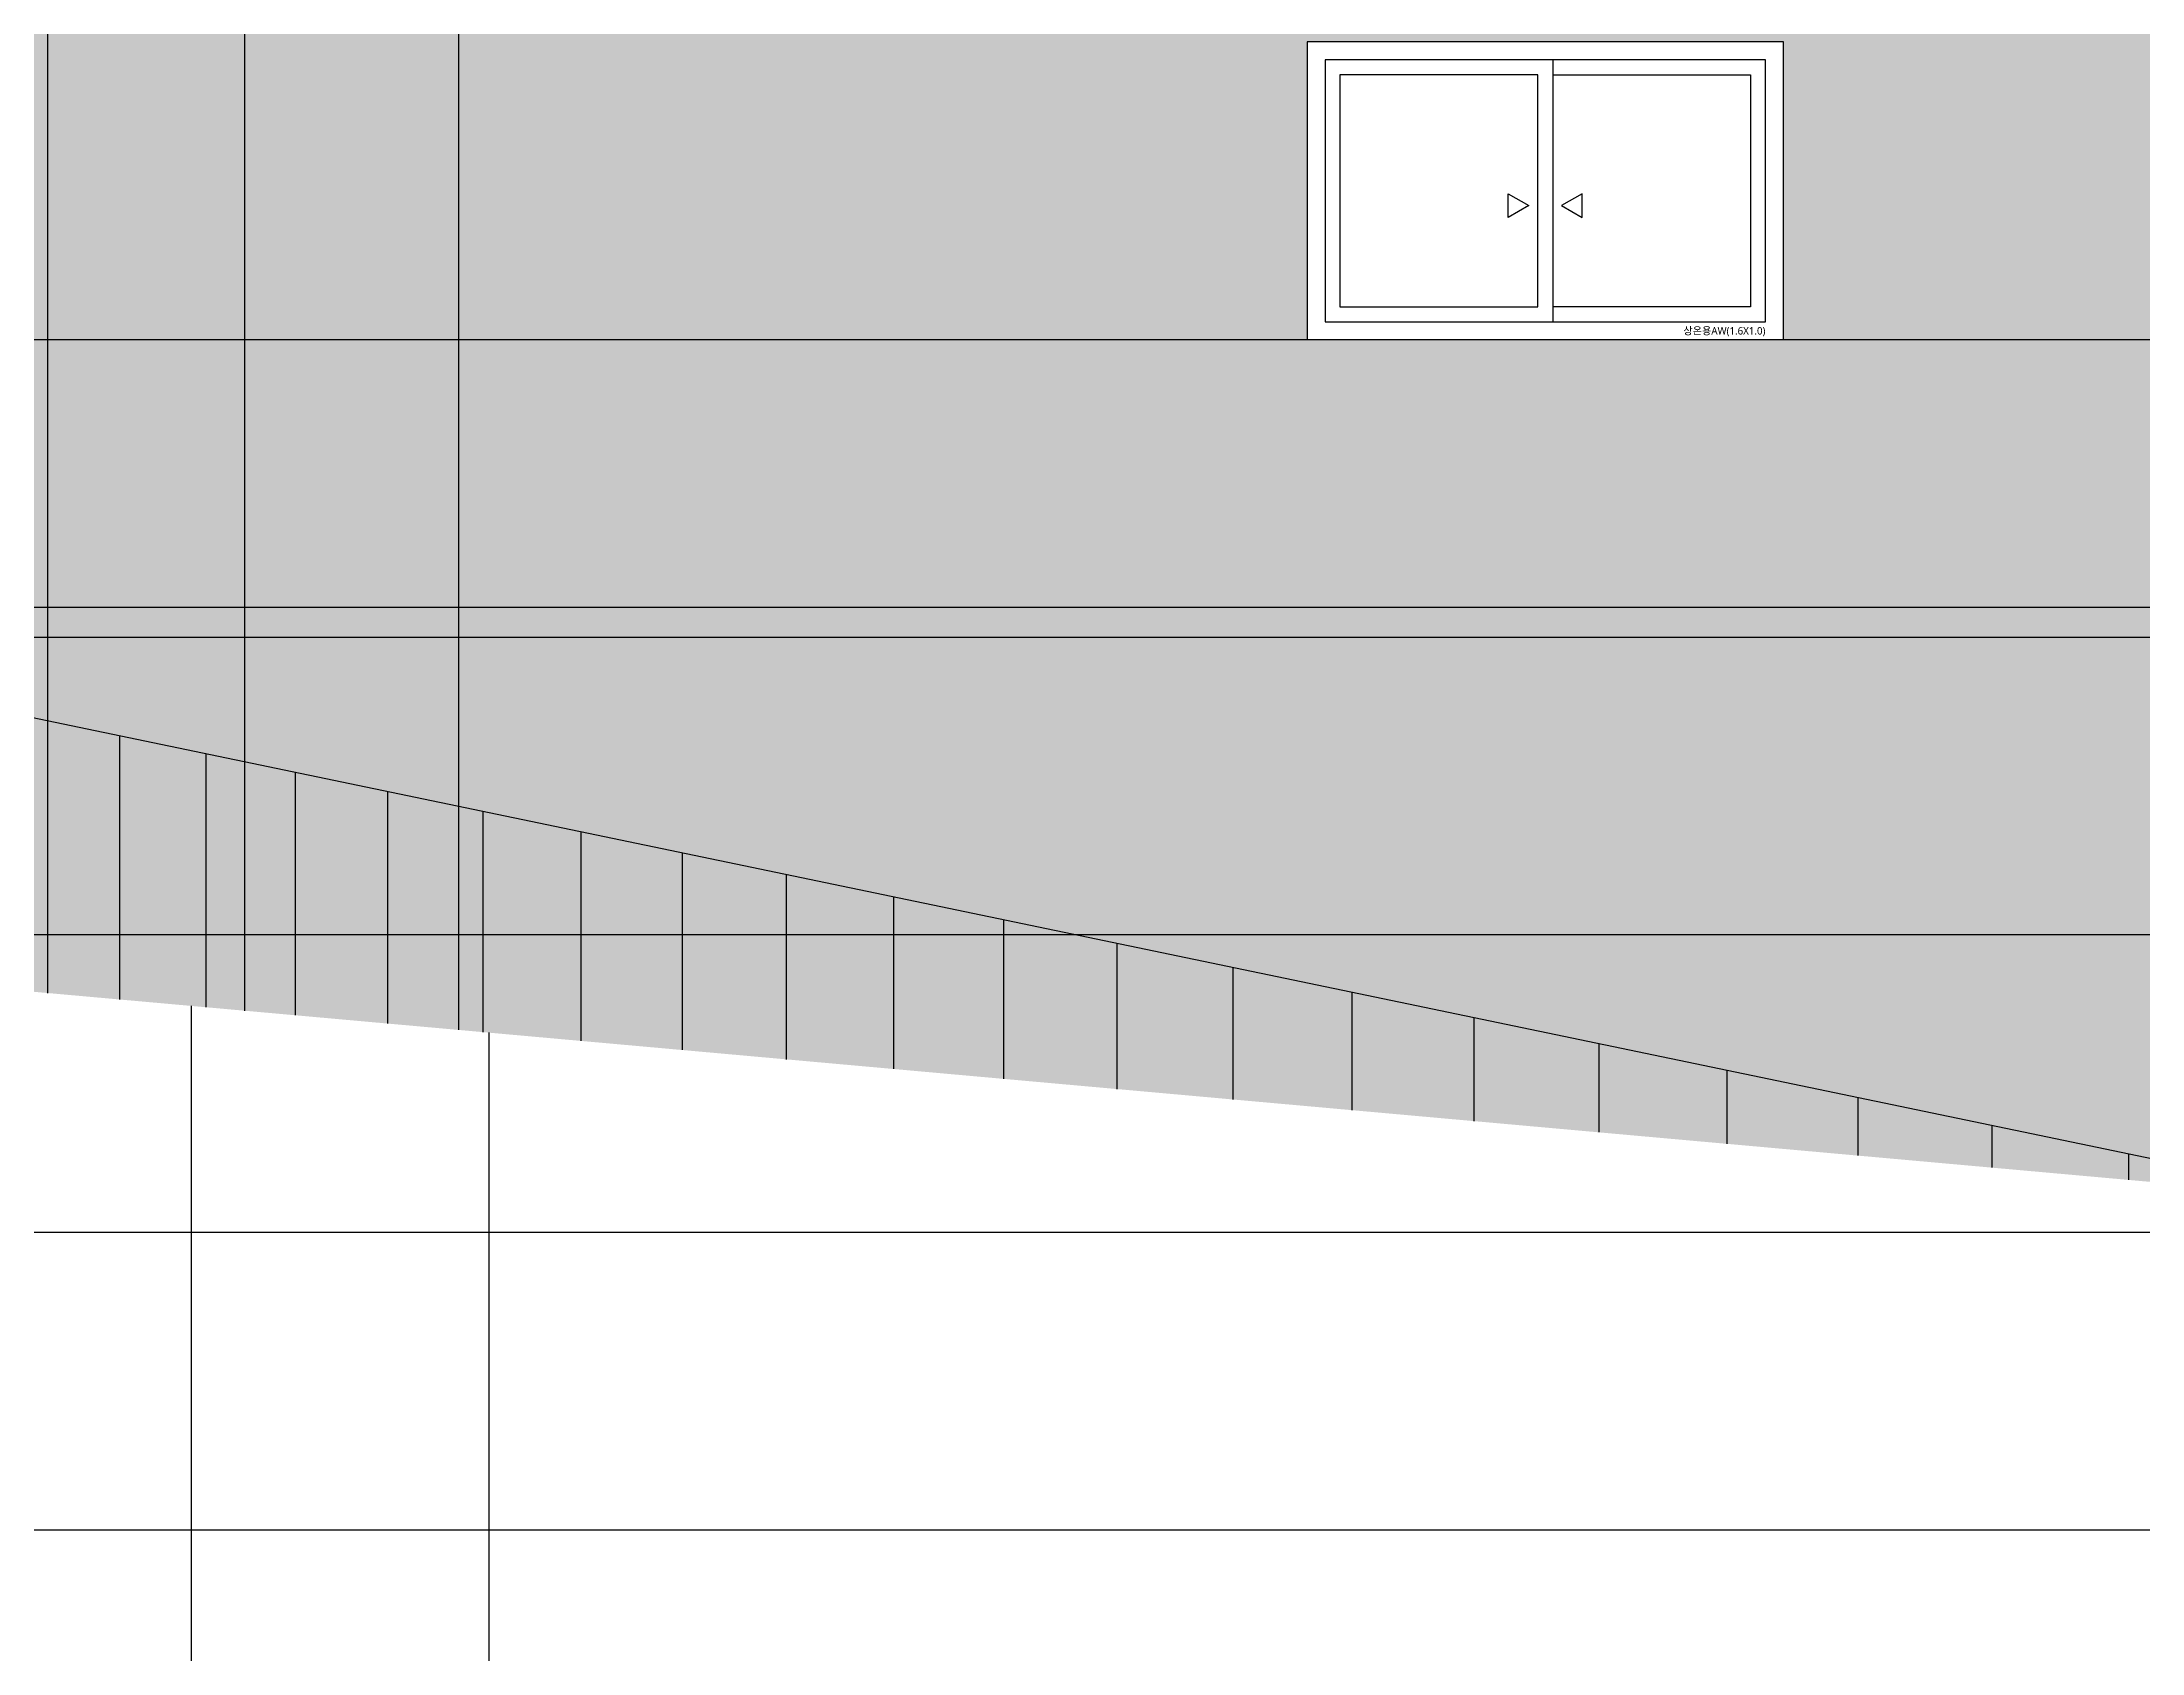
# Model space of a CAD drawing. Header units: millimetres. Extents: x 37653813 to 38677796, y 586285 to 874285.
# Drawn here: x 38237566 to 38244621, y 666920 to 672334 of the extents above; entities that cross this region are included whole.
import ezdxf

# ---------------------------------------------------------------- set-up
doc = ezdxf.new("R2010")
doc.units = ezdxf.units.MM
doc.header["$LTSCALE"] = 1000
doc.header["$MEASUREMENT"] = 0
doc.layers.get('0').update_dxf_attribs({"linetype": 'CONTINUOUS'})
doc.layers.get('Defpoints').update_dxf_attribs({"color": 161, "linetype": 'CONTINUOUS'})
for name, color, linetype in [('cen', 1, 'CONTINUOUS'), ('ELE-3', 7, 'CONTINUOUS'), ('ELE4', 4, 'CONTINUOUS'), ('HAT-251', 251, 'CONTINUOUS'), ('RAMP-ELE2', 4, 'CONTINUOUS'), ('WID', 4, 'CONTINUOUS'), ('WIN-G', 252, 'CONTINUOUS'), ('램프좌측면', 7, 'CONTINUOUS'), ('먹-적색 14', 14, 'CONTINUOUS'), ('먹-적색(가로선) 26', 26, 'CONTINUOUS')]:
    doc.layers.add(name, color=color, linetype=linetype)
doc.styles.add('나눔바른고딕', font='NanumBarunGothic.ttf')

# ---------------------------------------------------------------- blocks, each defined once
blk = doc.blocks.new('sdmklfsdfsdf')
at = {"layer": 'cen', "ltscale": 5}
blk.add_line((38172115.7, 806642.5), (38329335, 806642.5), dxfattribs=at)
blk = doc.blocks.new('1600x1000 AW')
at = {"ltscale": 1000}
blk.add_wipeout([(200, 0), (1800, 0), (1800, 1000), (200, 1000)], dxfattribs=at).dxf.layer = 'WID'
at = {"layer": 'WID', "ltscale": 1000}
blk.add_line((1025, 940), (1025, 60), dxfattribs=at)
for points in [[(200, 0), (1800, 0), (1800, 1000), (200, 1000)], [(260, 60), (1740, 60), (1740, 940), (260, 940)]]:
    blk.add_lwpolyline(points, close=True, dxfattribs=at)
at = {"layer": 'WIN-G'}
for points in [[(975, 890), (310, 890), (310, 110), (975, 110)], [(875.7, 490), (945, 450), (875.7, 410)], [(1124.3, 490), (1055, 450), (1124.3, 410)]]:
    blk.add_lwpolyline(points, close=True, dxfattribs=at)
blk.add_lwpolyline([(1025, 890), (1690, 890), (1690, 110), (1025, 110)], dxfattribs=at)
at = {"layer": 'Defpoints', "style": '나눔바른고딕'}
blk.add_text('상온용AW(1.6X1.0)', height=25, dxfattribs=at).set_placement((1464, 16.8))
blk = doc.blocks.new('램프 서측입면')
blk.add_wipeout([(0, 30000), (0, 32600), (25500, 30309.3), (25500, 27709.3)]).dxf.layer = 'RAMP-ELE2'
at = {"layer": 'HAT-251', "ltscale": 0.1}
h = blk.add_hatch(color=256, dxfattribs=at)
h.dxf.hatch_style = 1
h.paths.add_polyline_path([(17768.4, 31003.9), (19149.2, 30879.8), (19149.2, 38279.8), (17768.4, 38403.9)])
at = {"layer": 'ELE-3', "ltscale": 1000}
for points in [[(17768.4, 31003.9), (17768.4, 38403.9)], [(18430.4, 30944.4), (18430.4, 38344.4)], [(19149.2, 30879.8), (19149.2, 38279.8)]]:
    blk.add_lwpolyline(points, dxfattribs=at)
at = {"layer": 'HAT-251', "ltscale": 0.1}
for p, q in [((18010, 31869.1), (18010, 30982.2)), ((18300, 31808.7), (18300, 30956.1)), ((18600, 31746.2), (18600, 30929.2)), ((18910, 31681.6), (18910, 30901.3)), ((19230, 31615), (19230, 30872.6)), ((19560, 31546.3), (19560, 30842.9)), ((19900, 31475.5), (19900, 30812.4)), ((20250, 31402.6), (20250, 30780.9)), ((20610, 31327.6), (20610, 30748.6)), ((20980, 31250.6), (20980, 30715.4)), ((21360, 31171.4), (21360, 30681.2)), ((21750, 31090.2), (21750, 30646.2)), ((22150, 31006.9), (22150, 30610.3)), ((18250, 30960.6), (18250, 28360.6)), ((22560, 30921.6), (22560, 30573.4)), ((19250, 30870.8), (19250, 28270.8)), ((22980, 30834.1), (22980, 30535.7)), ((23410, 30744.6), (23410, 30497.1)), ((23850, 30652.9), (23850, 30457.5)), ((24300, 30559.2), (24300, 30417.1)), ((24300, 30559.2), (24300, 30417.1)), ((24760, 30463.4), (24760, 30375.8)), ((24760, 30463.4), (24760, 30375.8))]:
    blk.add_line(p, q, dxfattribs=at)
at = {"layer": 'RAMP-ELE2', "ltscale": 0.1}
blk.add_line((14500, 32600), (25500, 30309.3), dxfattribs=at)

msp = doc.modelspace()

# ---------------------------------------------------------------- hatches: boundary and pattern name
at = {"layer": '먹-적색 14', "ltscale": 0.1}
h = msp.add_hatch(dxfattribs=at)
h.set_pattern_fill('DOTS', color=256, scale=3000)
h.paths.add_polyline_path([(38263416.3, 691934.4), (38256416.3, 691934.4), (38256416.3, 691934.4), (38219816.3, 691934.4), (38219816.3, 639334.4), (38275566.3, 639334.4), (38275566.3, 691934.4)])

# ---------------------------------------------------------------- linework, layer by layer
at = {"layer": '먹-적색(가로선) 26', "ltscale": 0.1}
msp.add_lwpolyline([(38220716.3, 671334.4), (38275566.3, 671334.4)], dxfattribs=at)

# ---------------------------------------------------------------- next in the draw order: block references
at = {"layer": '먹-적색 14'}
msp.add_blockref('1600x1000 AW', (38241616.3, 671334.4), dxfattribs=at)

# ---------------------------------------------------------------- next in the draw order: block references
at = {"xscale": -1}
msp.add_blockref('sdmklfsdfsdf', (76523541.7, -136208.1), dxfattribs=at)

# ---------------------------------------------------------------- next in the draw order: block references
at = {"layer": '램프좌측면'}
msp.add_blockref('램프 서측입면', (38219816.3, 638134.4), dxfattribs=at)

# ---------------------------------------------------------------- next in the draw order: linework, layer by layer
at = {"layer": '먹-적색(가로선) 26', "ltscale": 0.1}
for points in [[(38220716.3, 670334.4), (38275566.3, 670334.4)], [(38220716.3, 669334.4), (38275566.3, 669334.4)], [(38220716.3, 668334.4), (38275566.3, 668334.4)], [(38220716.3, 667334.4), (38275566.3, 667334.4)]]:
    msp.add_lwpolyline(points, dxfattribs=at)

doc.saveas('drawing.dxf')
